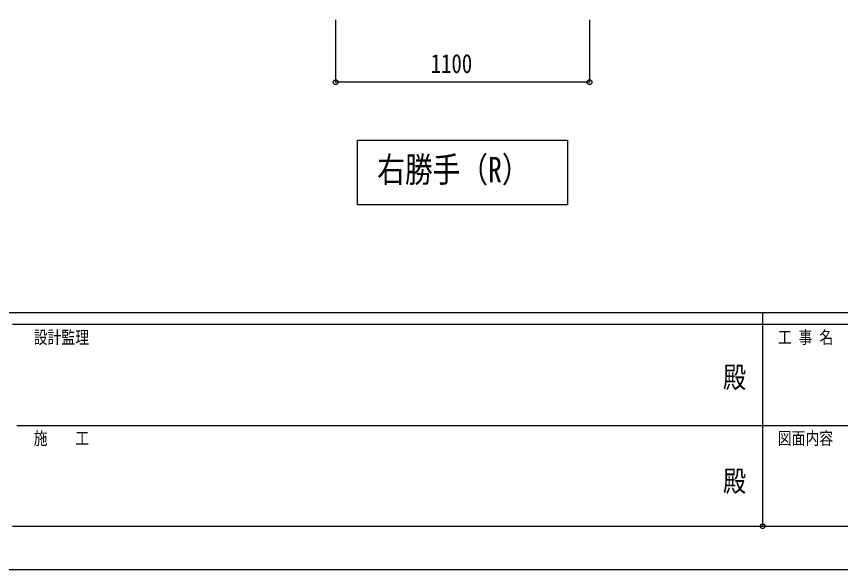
# Model space of a CAD drawing. Units: millimetres, scale not verified. Extents: x -10512 to 10512, y -7425 to 7425.
# Drawn here: x -3245 to 325, y -7425 to -5028 of the extents above; entities that cross this region are included whole.
import ezdxf
from ezdxf.enums import TextEntityAlignment as Align

# ---------------------------------------------------------------- set-up
doc = ezdxf.new("R2010")
doc.units = ezdxf.units.MM
doc.header["$LTSCALE"] = 40
doc.header["$PDMODE"] = 32
doc.header["$PDSIZE"] = 20
for name, color, linetype in [('0-1_USER1', 3, 'Continuous'), ('0-6_YKK_D', 6, 'Continuous'), ('0-7_YKK_ZWAK', 7, 'Continuous')]:
    doc.layers.add(name, color=color, linetype=linetype)
doc.styles.add('ＭＳ ゴシック', font='')
doc.styles.get('ＭＳ ゴシック').set_extended_font_data('MS Gothic')

msp = doc.modelspace()

# ---------------------------------------------------------------- linework, layer by layer
at = {"layer": '0-1_USER1'}
msp.add_lwpolyline([(-1767.45, -5564), (-857.45, -5564), (-857.45, -5844), (-1767.45, -5844)], close=True, dxfattribs=at)
at = {"layer": '0-6_YKK_D'}
for p, q in [((-1862.45, -5042.5), (-1862.45, -5313.5)), ((-762.45, -5042.5), (-762.45, -5313.5)), ((-762.45, -5312.5), (-1862.45, -5312.5))]:
    msp.add_line(p, q, dxfattribs=at)
for centre in [(-1862.45, -5312.5), (-762.45, -5312.5)]:
    msp.add_circle(centre, 10.62, dxfattribs=at)
at = {"layer": '0-7_YKK_ZWAK'}
for p, q in [((9737.55, -6312.5), (-9762.45, -6312.5)), ((-12.45, -6312.5), (-12.45, -7237.5)), ((-12.45, -6362.5), (-3262.45, -6362.5)), ((3237.55, -6362.5), (-12.45, -6362.5)), ((-3243.7, -6800), (-12.45, -6800)), ((-12.45, -6800), (3237.55, -6800)), ((-3262.45, -7237.5), (-12.45, -7237.5)), ((-12.45, -7237.5), (3237.55, -7237.5))]:
    msp.add_line(p, q, dxfattribs=at)
msp.add_lwpolyline([(-10512.5, -7425), (10512.5, -7425), (10512.5, 7425), (-10512.5, 7425)], close=True, dxfattribs=at)
msp.add_point((-12.45, -7237.5), dxfattribs=at)

# ---------------------------------------------------------------- texts
at = {"layer": '0-1_USER1', "style": 'ＭＳ ゴシック', "width": 0.8}
msp.add_text('右勝手（R）', height=110, dxfattribs=at).set_placement((-1682.45, -5779), align=Align.BOTTOM_LEFT)
at = {"layer": '0-6_YKK_D', "style": 'ＭＳ ゴシック', "width": 0.8}
msp.add_text('1100', height=82.48, dxfattribs=at).set_placement((-1450.45, -5297.5), align=Align.BOTTOM_LEFT)
at = {"layer": '0-7_YKK_ZWAK', "style": 'ＭＳ ゴシック', "width": 0.8}
for s, height, p in [('設計監理', 54.99, (-3170.78, -6462.5)), ('工 事 名', 54.99, (53.17, -6462.5)), ('殿', 91.64, (-184.17, -6664.58)), ('施\u3000\u3000工', 54.99, (-3170.78, -6900)), ('図面内容', 54.99, (53.17, -6900)), ('殿', 91.64, (-184.17, -7114.58))]:
    msp.add_text(s, height=height, dxfattribs=at).set_placement(p, align=Align.BOTTOM_LEFT)

doc.saveas('drawing.dxf')
